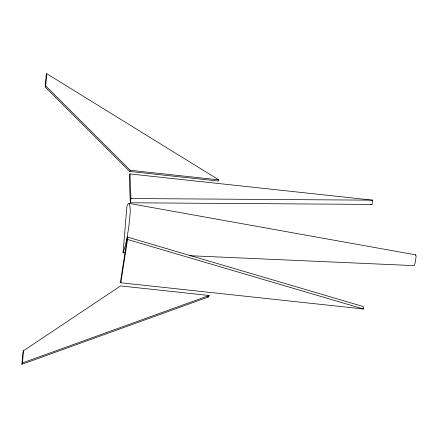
<?xml version="1.0" encoding="UTF-8"?>
<svg xmlns="http://www.w3.org/2000/svg" width="438" height="438" viewBox="0 0 438 438"><rect width="100%" height="100%" fill="white"/><g stroke="black" fill="none" stroke-linecap="round" stroke-linejoin="round"><path stroke-width="0.66" d="M21.9 364.301L22.924 352.163L23.499 350.767L120.57 285.926L209.167 295.497L208.592 296.893L21.9 364.301L22.475 362.905L23.499 350.767M45.229 86.992L46.247 74.854L46.724 73.699L218.814 179.876L218.338 181.025L129.741 171.455L45.229 86.992L45.705 85.837L46.724 73.699M125.082 252.863L123.034 252.775L126.96 206.09L128.137 203.878L129.095 203.407L415.733 254.878L416.1 256.356L415.361 261.924L414.299 265.636L189.884 255.726M129.966 173.941L129.309 178.189L130.31 202.778L372.037 204.415L372.7 200.166L129.966 173.941L130.967 198.529L130.31 202.778M127.425 237.067L120.713 280.358L120.811 282.773L363.54 308.998L363.441 306.584L127.425 237.067L127.524 239.482L120.811 282.773M123.034 252.775C126.336 243.594 127.776 233.876 129.117 224.251C129.391 217.429 131.548 209.966 129.095 203.407M129.741 171.455L130.217 170.3L45.705 85.837M415.454 255.168L415.733 254.878M22.475 362.905L209.167 295.497M130.967 198.529L372.7 200.166M130.217 170.3L218.814 179.876M370.679 204.267L372.037 204.415M207.24 296.745L208.592 296.893M127.524 239.482L363.54 308.998"/></g></svg>
